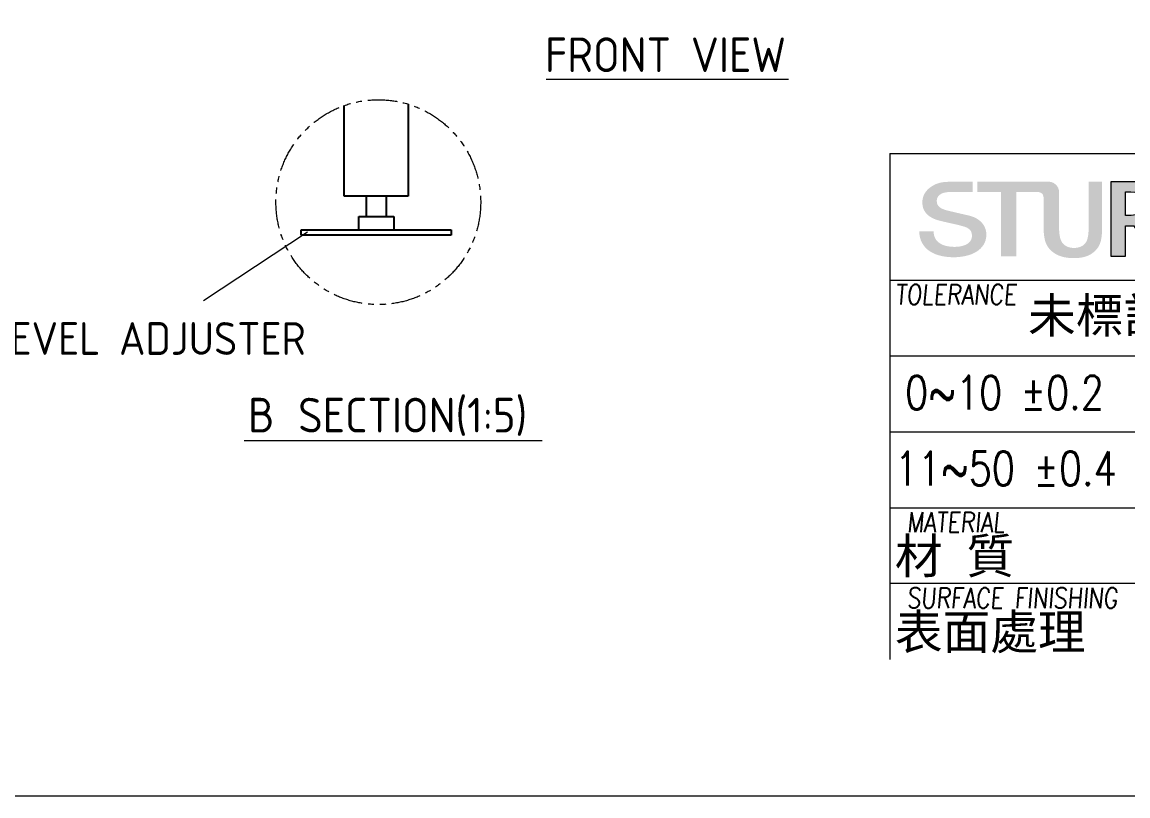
# Model space of a CAD drawing. Header units: millimetres. Extents: x -5848 to 14650, y 0 to 20714.
# Drawn here: x 5221 to 8502, y 0 to 2294 of the extents above; entities that cross this region are included whole.
import ezdxf

# ---------------------------------------------------------------- set-up
doc = ezdxf.new("R2010")
doc.units = ezdxf.units.MM
doc.header["$MEASUREMENT"] = 0
doc.linetypes.add('PHANTOM', pattern=[2.5, 1.25, -0.25, 0.25, -0.25, 0.25, -0.25])
doc.layers.get('0').update_dxf_attribs({"lineweight": 25})
doc.layers.add('D', color=3, linetype='Continuous', lineweight=13)
doc.layers.add('F', color=7, linetype='Continuous', lineweight=15)
doc.styles.get("Standard").update_dxf_attribs({"font": 'KAIU.TTF'})
doc.styles.add('Text', font='romans.shx', dxfattribs={"width": 0.8, "oblique": 10})

# ---------------------------------------------------------------- blocks, each defined once
blk = doc.blocks.new('新駿LOGO')
at = {"layer": 'F'}
h = blk.add_hatch(color=256, dxfattribs=at)
edge = h.paths.add_edge_path()
edge.add_spline(control_points=[(-529.051, -442.142), (-529.051, -442.306), (-529.019, -442.447), (-528.955, -442.564), (-528.891, -442.681), (-528.802, -442.776), (-528.688, -442.851), (-528.574, -442.925), (-528.443, -442.98), (-528.294, -443.014), (-528.146, -443.048), (-527.986, -443.065), (-527.812, -443.065), (-527.625, -443.065), (-527.465, -443.046), (-527.333, -443.008), (-527.2, -442.969), (-527.093, -442.92), (-527.011, -442.86), (-526.929, -442.799), (-526.87, -442.73), (-526.833, -442.652), (-526.797, -442.573), (-526.778, -442.494), (-526.778, -442.413), (-526.778, -442.248), (-526.821, -442.126), (-526.905, -442.048), (-526.99, -441.97), (-527.082, -441.914), (-527.182, -441.882), (-527.356, -441.826), (-527.558, -441.773), (-527.788, -441.722), (-528.018, -441.672), (-528.302, -441.606), (-528.64, -441.526), (-528.85, -441.478), (-529.024, -441.415), (-529.164, -441.336), (-529.303, -441.257), (-529.413, -441.17), (-529.495, -441.074), (-529.578, -440.977), (-529.636, -440.874), (-529.67, -440.766), (-529.704, -440.657), (-529.721, -440.546), (-529.721, -440.434), (-529.721, -440.216), (-529.67, -440.028), (-529.567, -439.869), (-529.464, -439.71), (-529.329, -439.579), (-529.16, -439.474), (-528.991, -439.37), (-528.855, -439.306), (-528.64, -439.256), (-528.426, -439.205), (-528.133, -439.204), (-527.915, -439.204), (-527.659, -439.204), (-526.729, -439.204), (-526.729, -439.204), (-526.729, -439.204), (-526.732, -439.805), (-526.732, -439.805), (-526.732, -439.805), (-528.141, -439.796), (-528.282, -439.825), (-528.386, -439.847), (-528.478, -439.858), (-528.565, -439.9), (-528.651, -439.942), (-528.723, -439.999), (-528.78, -440.072), (-528.837, -440.144), (-528.866, -440.235), (-528.866, -440.343), (-528.866, -440.496), (-528.812, -440.616), (-528.705, -440.702), (-528.598, -440.789), (-528.458, -440.854), (-528.284, -440.898), (-528.266, -440.902), (-528.194, -440.919), (-528.069, -440.95), (-527.943, -440.98), (-527.803, -441.013), (-527.648, -441.049), (-527.493, -441.086), (-527.341, -441.121), (-527.193, -441.155), (-527.044, -441.189), (-526.938, -441.214), (-526.874, -441.231), (-526.715, -441.275), (-526.576, -441.335), (-526.457, -441.411), (-526.338, -441.488), (-526.239, -441.575), (-526.159, -441.674), (-526.079, -441.773), (-526.02, -441.878), (-525.981, -441.991), (-525.943, -442.103), (-525.923, -442.216), (-525.923, -442.329), (-525.923, -442.57), (-525.979, -442.776), (-526.091, -442.947), (-526.203, -443.118), (-526.349, -443.258), (-526.532, -443.366), (-526.715, -443.476), (-526.922, -443.555), (-527.155, -443.605), (-527.388, -443.655), (-527.625, -443.681), (-527.867, -443.681), (-528.145, -443.681), (-528.408, -443.65), (-528.653, -443.59), (-528.9, -443.53), (-529.115, -443.437), (-529.297, -443.313), (-529.48, -443.188), (-529.626, -443.028), (-529.735, -442.833), (-529.845, -442.637), (-529.902, -442.407), (-529.906, -442.142), (-529.906, -442.142), (-529.051, -442.142), (-529.051, -442.142)], knot_values=[0, 0, 0, 0, 1, 1, 1, 2, 2, 2, 3, 3, 3, 4, 4, 4, 5, 5, 5, 6, 6, 6, 7, 7, 7, 8, 8, 8, 9, 9, 9, 10, 10, 10, 11, 11, 11, 12, 12, 12, 13, 13, 13, 14, 14, 14, 15, 15, 15, 16, 16, 16, 17, 17, 17, 18, 18, 18, 19, 19, 19, 20, 20, 20, 21, 21, 21, 22, 22, 22, 23, 23, 23, 24, 24, 24, 25, 25, 25, 26, 26, 26, 27, 27, 27, 28, 28, 28, 29, 29, 29, 30, 30, 30, 31, 31, 31, 32, 32, 32, 33, 33, 33, 34, 34, 34, 35, 35, 35, 36, 36, 36, 37, 37, 37, 38, 38, 38, 39, 39, 39, 40, 40, 40, 41, 41, 41, 42, 42, 42, 43, 43, 43, 44, 44, 44, 45, 45, 45, 45], degree=3, periodic=0)
edge = h.paths.add_edge_path()
edge.add_spline(control_points=[(-522.525, -440.141), (-522.54, -440.04), (-522.569, -439.94), (-522.628, -439.896), (-522.768, -439.792), (-522.902, -439.814), (-522.902, -439.814), (-522.902, -439.814), (-523.024, -439.814), (-523.024, -439.814), (-523.024, -439.814), (-524.139, -439.814), (-524.139, -439.814), (-524.139, -439.814), (-524.139, -443.624), (-524.139, -443.624), (-524.139, -443.624), (-525.057, -443.624), (-525.057, -443.624), (-525.057, -443.624), (-525.057, -439.814), (-525.057, -439.814), (-525.057, -439.814), (-526.468, -439.814), (-526.468, -439.814), (-526.468, -439.814), (-526.468, -439.204), (-526.468, -439.204), (-526.468, -439.204), (-522.387, -439.204), (-522.387, -439.204)], knot_values=[5.578051, 5.578051, 5.578051, 5.578051, 6, 6, 6, 7, 7, 7, 8, 8, 8, 9, 9, 9, 10, 10, 10, 11, 11, 11, 12, 12, 12, 13, 13, 13, 14, 14, 14, 15, 15, 15, 15], degree=3, periodic=0)
edge.add_spline(control_points=[(-522.396, -439.204), (-522.311, -439.204), (-522.216, -439.204), (-522.216, -439.204), (-522.216, -439.204), (-521.96, -439.187), (-521.763, -439.406), (-521.582, -439.606), (-521.607, -439.851), (-521.607, -439.851), (-521.607, -439.851), (-521.607, -441.917), (-521.607, -441.917), (-521.607, -442.407), (-521.523, -442.732), (-521.357, -442.891), (-521.191, -443.051), (-520.975, -443.131), (-520.71, -443.131), (-520.449, -443.131), (-520.242, -443.052), (-520.087, -442.894), (-519.933, -442.736), (-519.855, -442.433), (-519.855, -441.982), (-519.855, -441.982), (-519.855, -439.204), (-519.855, -439.204), (-519.855, -439.204), (-519.054, -439.204), (-519.054, -439.204), (-519.054, -439.204), (-519.054, -441.919), (-519.054, -441.919), (-519.054, -442.431), (-519.119, -442.798), (-519.247, -443.02), (-519.375, -443.242), (-519.561, -443.417), (-519.804, -443.544), (-520.047, -443.671), (-520.354, -443.735), (-520.727, -443.735), (-521.094, -443.735), (-521.408, -443.676), (-521.671, -443.558), (-521.933, -443.439), (-522.142, -443.263), (-522.295, -443.029), (-522.448, -442.795), (-522.525, -442.422), (-522.525, -441.91), (-522.525, -441.91), (-522.525, -440.923), (-522.525, -440.141)], knot_values=[0.44538, 0.44538, 0.44538, 0.44538, 1, 1, 1, 2, 2, 2, 3, 3, 3, 4, 4, 4, 5, 5, 5, 6, 6, 6, 7, 7, 7, 8, 8, 8, 9, 9, 9, 10, 10, 10, 11, 11, 11, 12, 12, 12, 13, 13, 13, 14, 14, 14, 15, 15, 15, 16, 16, 16, 17, 17, 17, 17.603917, 17.603917, 17.603917, 17.603917], degree=3, periodic=0)
h = blk.add_hatch(color=256, dxfattribs=at)
edge = h.paths.add_edge_path()
edge.add_spline(control_points=[(-522.216, -439.204), (-522.216, -439.204), (-526.468, -439.204), (-526.468, -439.204)], knot_values=[14, 14, 14, 14, 15, 15, 15, 15], degree=3, periodic=0)
edge.add_spline(control_points=[(-526.468, -439.204), (-526.468, -439.204), (-526.468, -439.814), (-526.468, -439.814)], knot_values=[13, 13, 13, 13, 14, 14, 14, 14], degree=3, periodic=0)
edge.add_spline(control_points=[(-526.468, -439.814), (-526.468, -439.814), (-525.057, -439.814), (-525.057, -439.814)], knot_values=[12, 12, 12, 12, 13, 13, 13, 13], degree=3, periodic=0)
edge.add_spline(control_points=[(-525.057, -439.814), (-525.057, -439.814), (-525.057, -443.624), (-525.057, -443.624)], knot_values=[11, 11, 11, 11, 12, 12, 12, 12], degree=3, periodic=0)
edge.add_spline(control_points=[(-525.057, -443.624), (-525.057, -443.624), (-524.139, -443.624), (-524.139, -443.624)], knot_values=[10, 10, 10, 10, 11, 11, 11, 11], degree=3, periodic=0)
edge.add_spline(control_points=[(-524.139, -443.624), (-524.139, -443.624), (-524.139, -439.814), (-524.139, -439.814)], knot_values=[9, 9, 9, 9, 10, 10, 10, 10], degree=3, periodic=0)
edge.add_spline(control_points=[(-524.139, -439.814), (-524.139, -439.814), (-523.024, -439.814), (-523.024, -439.814)], knot_values=[8, 8, 8, 8, 9, 9, 9, 9], degree=3, periodic=0)
edge.add_spline(control_points=[(-523.024, -439.814), (-523.024, -439.814), (-522.902, -439.814), (-522.902, -439.814)], knot_values=[7, 7, 7, 7, 8, 8, 8, 8], degree=3, periodic=0)
edge.add_spline(control_points=[(-522.902, -439.814), (-522.902, -439.814), (-522.768, -439.792), (-522.628, -439.896)], knot_values=[6, 6, 6, 6, 7, 7, 7, 7], degree=3, periodic=0)
edge.add_spline(control_points=[(-522.628, -439.896), (-522.569, -439.94), (-522.54, -440.04), (-522.525, -440.141)], knot_values=[5.578051, 5.578051, 5.578051, 5.578051, 6, 6, 6, 6], degree=3, periodic=0)
edge.add_spline(control_points=[(-522.525, -440.141), (-522.525, -440.923), (-522.525, -441.91), (-522.525, -441.91)], knot_values=[17, 17, 17, 17, 17.603917, 17.603917, 17.603917, 17.603917], degree=3, periodic=0)
edge.add_spline(control_points=[(-522.525, -441.91), (-522.525, -442.422), (-522.448, -442.795), (-522.295, -443.029)], knot_values=[16, 16, 16, 16, 17, 17, 17, 17], degree=3, periodic=0)
edge.add_spline(control_points=[(-522.295, -443.029), (-522.142, -443.263), (-521.933, -443.439), (-521.671, -443.558)], knot_values=[15, 15, 15, 15, 16, 16, 16, 16], degree=3, periodic=0)
edge.add_spline(control_points=[(-521.671, -443.558), (-521.408, -443.676), (-521.094, -443.735), (-520.727, -443.735)], knot_values=[14, 14, 14, 14, 15, 15, 15, 15], degree=3, periodic=0)
edge.add_spline(control_points=[(-520.727, -443.735), (-520.354, -443.735), (-520.047, -443.671), (-519.804, -443.544)], knot_values=[13, 13, 13, 13, 14, 14, 14, 14], degree=3, periodic=0)
edge.add_spline(control_points=[(-519.804, -443.544), (-519.561, -443.417), (-519.375, -443.242), (-519.247, -443.02)], knot_values=[12, 12, 12, 12, 13, 13, 13, 13], degree=3, periodic=0)
edge.add_spline(control_points=[(-519.247, -443.02), (-519.119, -442.798), (-519.054, -442.431), (-519.054, -441.919)], knot_values=[11, 11, 11, 11, 12, 12, 12, 12], degree=3, periodic=0)
edge.add_spline(control_points=[(-519.054, -441.919), (-519.054, -441.919), (-519.054, -439.204), (-519.054, -439.204)], knot_values=[10, 10, 10, 10, 11, 11, 11, 11], degree=3, periodic=0)
edge.add_spline(control_points=[(-519.054, -439.204), (-519.054, -439.204), (-519.855, -439.204), (-519.855, -439.204)], knot_values=[9, 9, 9, 9, 10, 10, 10, 10], degree=3, periodic=0)
edge.add_spline(control_points=[(-519.855, -439.204), (-519.855, -439.204), (-519.855, -441.982), (-519.855, -441.982)], knot_values=[8, 8, 8, 8, 9, 9, 9, 9], degree=3, periodic=0)
edge.add_spline(control_points=[(-519.855, -441.982), (-519.855, -442.433), (-519.933, -442.736), (-520.087, -442.894)], knot_values=[7, 7, 7, 7, 8, 8, 8, 8], degree=3, periodic=0)
edge.add_spline(control_points=[(-520.087, -442.894), (-520.242, -443.052), (-520.449, -443.131), (-520.71, -443.131)], knot_values=[6, 6, 6, 6, 7, 7, 7, 7], degree=3, periodic=0)
edge.add_spline(control_points=[(-520.71, -443.131), (-520.975, -443.131), (-521.191, -443.051), (-521.357, -442.891)], knot_values=[5, 5, 5, 5, 6, 6, 6, 6], degree=3, periodic=0)
edge.add_spline(control_points=[(-521.357, -442.891), (-521.523, -442.732), (-521.607, -442.407), (-521.607, -441.917)], knot_values=[4, 4, 4, 4, 5, 5, 5, 5], degree=3, periodic=0)
edge.add_spline(control_points=[(-521.607, -441.917), (-521.607, -441.917), (-521.607, -439.851), (-521.607, -439.851)], knot_values=[3, 3, 3, 3, 4, 4, 4, 4], degree=3, periodic=0)
edge.add_spline(control_points=[(-521.607, -439.851), (-521.607, -439.851), (-521.582, -439.606), (-521.763, -439.406)], knot_values=[2, 2, 2, 2, 3, 3, 3, 3], degree=3, periodic=0)
edge.add_spline(control_points=[(-521.763, -439.406), (-521.96, -439.187), (-522.216, -439.204), (-522.216, -439.204)], knot_values=[1, 1, 1, 1, 2, 2, 2, 2], degree=3, periodic=0)
h = blk.add_hatch(color=256, dxfattribs=at)
edge = h.paths.add_edge_path()
edge.add_spline(control_points=[(-518.536, -443.624), (-518.536, -443.624), (-518.536, -439.204), (-518.536, -439.204), (-518.536, -439.204), (-516.884, -439.204), (-516.884, -439.204), (-516.545, -439.204), (-516.288, -439.246), (-516.111, -439.33), (-515.934, -439.415), (-515.794, -439.544), (-515.692, -439.716), (-515.59, -439.888), (-515.538, -440.082), (-515.538, -440.299), (-515.538, -440.557), (-515.613, -440.802), (-515.762, -441.032), (-515.912, -441.261), (-516.122, -441.437), (-516.394, -441.558), (-516.394, -441.558), (-514.952, -443.624), (-514.952, -443.624), (-514.952, -443.624), (-516.071, -443.624), (-516.071, -443.624), (-516.071, -443.624), (-517.172, -441.815), (-517.172, -441.815), (-517.172, -441.815), (-517.672, -441.815), (-517.672, -441.815), (-517.672, -441.815), (-517.672, -443.624), (-517.672, -443.624), (-517.672, -443.624), (-518.536, -443.624), (-518.536, -443.624)], knot_values=[0, 0, 0, 0, 1, 1, 1, 2, 2, 2, 3, 3, 3, 4, 4, 4, 5, 5, 5, 6, 6, 6, 7, 7, 7, 8, 8, 8, 9, 9, 9, 10, 10, 10, 11, 11, 11, 12, 12, 12, 13, 13, 13, 13], degree=3, periodic=0)
edge = h.paths.add_edge_path(flags=16)
edge.add_spline(control_points=[(-517.672, -441.21), (-517.672, -441.21), (-517.462, -441.21), (-517.462, -441.21), (-517.084, -441.21), (-516.822, -441.127), (-516.676, -440.962), (-516.53, -440.796), (-516.456, -440.609), (-516.456, -440.4), (-516.456, -440.219), (-516.515, -440.075), (-516.633, -439.968), (-516.751, -439.862), (-516.991, -439.809), (-517.351, -439.809), (-517.351, -439.809), (-517.672, -439.809), (-517.672, -439.809), (-517.672, -439.809), (-517.672, -441.21), (-517.672, -441.21)], knot_values=[0, 0, 0, 0, 1, 1, 1, 2, 2, 2, 3, 3, 3, 4, 4, 4, 5, 5, 5, 6, 6, 6, 7, 7, 7, 7], degree=3, periodic=0)
at = {"layer": 'F', "lineweight": 0}
for points, knots in [([(-518.536, -443.624), (-518.536, -443.624), (-518.536, -439.204), (-518.536, -439.204), (-518.536, -439.204), (-516.884, -439.204), (-516.884, -439.204), (-516.545, -439.204), (-516.288, -439.246), (-516.111, -439.33), (-515.934, -439.415), (-515.794, -439.544), (-515.692, -439.716), (-515.59, -439.888), (-515.538, -440.082), (-515.538, -440.299), (-515.538, -440.557), (-515.613, -440.802), (-515.762, -441.032), (-515.912, -441.261), (-516.122, -441.437), (-516.394, -441.558), (-516.394, -441.558), (-514.952, -443.624), (-514.952, -443.624), (-514.952, -443.624), (-516.071, -443.624), (-516.071, -443.624), (-516.071, -443.624), (-517.172, -441.815), (-517.172, -441.815), (-517.172, -441.815), (-517.672, -441.815), (-517.672, -441.815), (-517.672, -441.815), (-517.672, -443.624), (-517.672, -443.624), (-517.672, -443.624), (-518.536, -443.624), (-518.536, -443.624)], [0, 0, 0, 0, 1, 1, 1, 2, 2, 2, 3, 3, 3, 4, 4, 4, 5, 5, 5, 6, 6, 6, 7, 7, 7, 8, 8, 8, 9, 9, 9, 10, 10, 10, 11, 11, 11, 12, 12, 12, 13, 13, 13, 13]), ([(-517.672, -441.21), (-517.672, -441.21), (-517.462, -441.21), (-517.462, -441.21), (-517.084, -441.21), (-516.822, -441.127), (-516.676, -440.962), (-516.53, -440.796), (-516.456, -440.609), (-516.456, -440.4), (-516.456, -440.219), (-516.515, -440.075), (-516.633, -439.968), (-516.751, -439.862), (-516.991, -439.809), (-517.351, -439.809), (-517.351, -439.809), (-517.672, -439.809), (-517.672, -439.809), (-517.672, -439.809), (-517.672, -441.21), (-517.672, -441.21)], [0, 0, 0, 0, 1, 1, 1, 2, 2, 2, 3, 3, 3, 4, 4, 4, 5, 5, 5, 6, 6, 6, 7, 7, 7, 7])]:
    blk.add_open_spline(points, degree=3, knots=knots, dxfattribs=at)

msp = doc.modelspace()

# ---------------------------------------------------------------- linework, layer by layer
for p, q in [((6176.646, 1777.956), (6176.646, 2046.781)), ((6366.646, 2050.756), (6366.646, 1777.956)), ((6366.646, 1777.956), (6176.646, 1777.956)), ((6241.646, 1777.956), (6241.646, 1717.956)), ((6301.646, 1717.956), (6301.646, 1777.956)), ((6219.685, 1677.956), (6219.685, 1717.956)), ((6219.685, 1717.956), (6323.608, 1717.956)), ((6323.608, 1717.956), (6323.608, 1677.956)), ((6049.146, 1662.956), (6049.146, 1677.956)), ((6049.146, 1677.956), (6494.146, 1677.956)), ((6494.146, 1677.956), (6494.146, 1662.956)), ((6494.146, 1662.956), (6049.146, 1662.956))]:
    msp.add_line(p, q)
at = {"layer": 'D'}
for p, q in [((6775.669, 2124.778), (7494.7, 2124.778)), ((6067.081, 1671.656), (5759.037, 1467.315)), ((5879.296, 1053.367), (6763.449, 1053.367))]:
    msp.add_line(p, q, dxfattribs=at)
at = {"layer": 'D', "color": 11, "linetype": 'PHANTOM', "ltscale": 70}
msp.add_circle((6277.681, 1760.343), 303.734, dxfattribs=at)
at = {"layer": 'F', "color": 7}
for p, q in [((7795.532, 1904.468), (14345.532, 1904.468)), ((7795.532, 1529.468), (14345.532, 1529.468)), ((7795.532, 1304.468), (11395.532, 1304.468)), ((7795.532, 1079.468), (14345.532, 1079.468)), ((7795.532, 854.468), (14345.532, 854.468)), ((14345.532, 629.468), (7795.532, 629.468))]:
    msp.add_line(p, q, dxfattribs=at)
at = {"layer": 'F'}
msp.add_line((7795.532, 1904.468), (7795.532, 404.468), dxfattribs=at)
at = {"layer": 'F', "color": 6}
msp.add_lwpolyline([(0, 10300), (0, 0), (14650, 0), (14650, 10300)], close=True, dxfattribs=at)

# ---------------------------------------------------------------- block references
at = {"xscale": 50, "yscale": 50, "zscale": 50}
msp.add_blockref('新駿LOGO', (34377.978, 23781.044), dxfattribs=at)

# ---------------------------------------------------------------- texts
at = {"layer": 'D', "color": 11, "attachment_point": 1}
for s, insert, char_height in [('{\\Fisocp2.shx;FRONT VIEW}', (6772.041, 2248.867), 102.85714), ('{\\Fisocp2.shx;\\C3;B\\f???|b0|i0|c0|p65; \\Fisocp2.shx;LEVEL ADJUSTER}', (5012.905, 1404.656), 97.14286), ('{\\Fisocp2.shx;B} {\\Fisocp2.shx;SECTION(1:5)}', (5890.991, 1180.295), 102.85714)]:
    msp.add_mtext(s, dxfattribs=dict(at, insert=insert, char_height=char_height))
at = {"layer": 'F', "color": 1, "lineweight": 15, "style": 'Text', "oblique": 5, "width": 0.8}
for s, p in [('TOLERANCE', (7811.35, 1456.51)), ('MATERIAL', (7845.856, 781.51)), ('SURFACE FINISHING', (7845.856, 556.51))]:
    msp.add_text(s, height=60, dxfattribs=at).set_placement(p)
at = {"layer": 'F', "lineweight": -3}
for s, p in [('未標註者一般公差表', (8205.758, 1372.512)), ('材 質', (7810.279, 659.472)), ('表面處理', (7810.279, 434.472))]:
    msp.add_text(s, height=103.7872, dxfattribs=at).set_placement(p)
at = {"layer": 'F', "lineweight": 20, "style": 'Text', "width": 0.8}
for s, p in [('0~10 ±0.2', (7840.823, 1145.58)), ('11~50 ±0.4', (7810.183, 920.58))]:
    msp.add_text(s, height=100, dxfattribs=at).set_placement(p)

doc.saveas('drawing.dxf')
